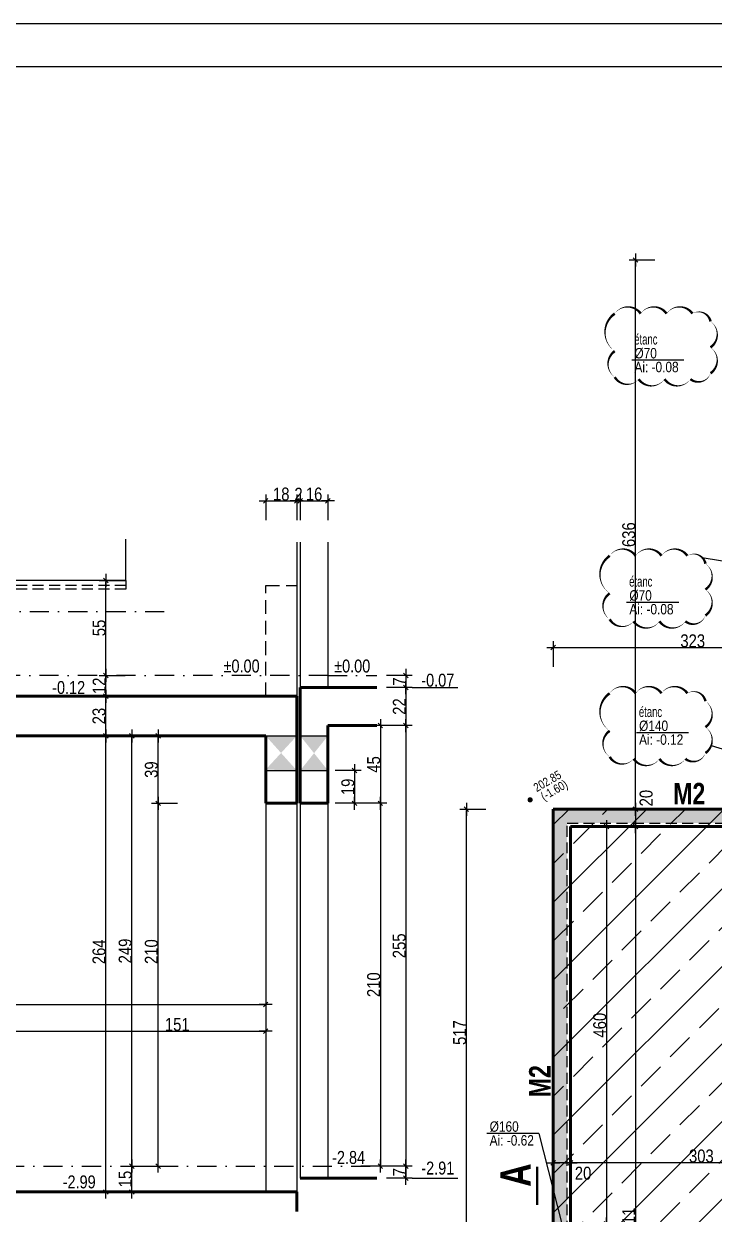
# Model space of a CAD drawing. Header units: centimetres. Extents: x 38820 to 82487, y -36363 to -12804.
# Drawn here: x 47329 to 48129, y -23901 to -22523 of the extents above; entities that cross this region are included whole.
import ezdxf
from ezdxf.enums import TextEntityAlignment as Align

# ---------------------------------------------------------------- set-up
doc = ezdxf.new("R2010")
doc.units = ezdxf.units.CM
doc.header["$LTSCALE"] = 0.5
for name, pattern in [('CACHE2', [4.7625, 3.175, -1.5875]), ('CACHEX2', [19.05, 12.7, -6.35]), ('TIRETPT2', [12.7, 6.35, -3.175, 0, -3.175])]:
    doc.linetypes.add(name, pattern=pattern)
doc.layers.get('DEFPOINTS').update_dxf_attribs({"linetype": 'CONTINUOUS'})
for name, color, linetype in [('01_Cad_2', 5, 'CONTINUOUS'), ('01_cote_gen', 4, 'CONTINUOUS'), ('01_linteaux', 2, 'CONTINUOUS'), ('01_murs_sup', 2, 'CACHEX2'), ('01_poch_BN', 9, 'CONTINUOUS'), ('01_resv', 32, 'CONTINUOUS'), ('01_texte', 230, 'CONTINUOUS'), ('AA_COTES', 2, 'CONTINUOUS')]:
    doc.layers.add(name, color=color, linetype=linetype)
doc.layers.add('01_murs_coup', color=5, linetype='CONTINUOUS', lineweight=60)
doc.styles.add('Arial Narrow', font='ARIALN.TTF')
doc.styles.add('impact', font='impact.ttf')
doc.styles.add('MATTE_TXT', font='arial.ttf')
doc.styles.add('STYLE2', font='ARIALN.TTF')
doc.dimstyles.new('JB25', dxfattribs={"dimscale": 0.1, "dimtxt": 150, "dimasz": 15, "dimexe": 0.1, "dimexo": 0.1, "dimgap": 0.09, "dimtad": 1, "dimdec": 1, "dimlfac": 0.5, "dimdsep": 46, "dimtxsty": 'STYLE2', "dimblk1": 'BOND_G', "dimblk2": 'BOND_D', "dimsah": 1, "dimcen": 1.5, "dimdle": 0.01, "dimse1": 1, "dimse2": 1, "dimclrd": 4, "dimclre": 2, "dimclrt": 6, "dimazin": 2, "dimtfac": 2.333333, "dimtdec": 1, "dimtix": 1, "dimtmove": 2, "dimatfit": 3, "dimldrblk": 'BOND_G', "dimfxl": 1, "dimtolj": 1, "dimtzin": 0, "dimarcsym": 0})
doc.dimstyles.new('JB50', dxfattribs={"dimscale": 0.1, "dimtxt": 150, "dimasz": 15, "dimexe": 0.1, "dimexo": 0.1, "dimgap": 0.09, "dimtad": 1, "dimdec": 1, "dimdsep": 46, "dimtxsty": 'STYLE2', "dimblk1": 'BOND_G', "dimblk2": 'BOND_D', "dimsah": 1, "dimcen": 1.5, "dimdle": 0.01, "dimse1": 1, "dimse2": 1, "dimclrd": 4, "dimclre": 2, "dimclrt": 6, "dimazin": 2, "dimtfac": 2.333333, "dimtdec": 1, "dimtix": 1, "dimtmove": 2, "dimatfit": 3, "dimldrblk": 'BOND_G', "dimfxl": 1, "dimtolj": 1, "dimtzin": 0, "dimarcsym": 0})

# ---------------------------------------------------------------- blocks, each defined once
blk = doc.blocks.new('BOND_G')
at = {"layer": 'AA_COTES', "color": 0}
for p, q in [((0, -5), (0, 15)), ((5, 0), (-5, 0)), ((1.77, 1.77), (-1.77, -1.77))]:
    blk.add_line(p, q, dxfattribs=at)
blk = doc.blocks.new('BOND_D')
at = {"layer": 'AA_COTES', "color": 0}
for p, q in [((5, 0), (-5, 0)), ((-1.77, -1.77), (1.77, 1.77)), ((0, 5), (0, -15))]:
    blk.add_line(p, q, dxfattribs=at)
blk = doc.blocks.new('*D728')
at = {"layer": '01_cote_gen', "color": 4, "lineweight": -2, "transparency": 16777216}
blk.add_line((47944.1, -23245), (48264.1, -23245), dxfattribs=at)
at = {"layer": 'DEFPOINTS', "color": 0}
for p in [(48265.6, -23245), (48265.6, -23259), (47942.6, -23432.3)]:
    blk.add_point(p, dxfattribs=at)
at = {"layer": '01_cote_gen', "color": 4, "lineweight": -2, "transparency": 16777216, "xscale": 1.5, "yscale": 1.5, "zscale": 1.5, "rotation": 180}
blk.add_blockref('BOND_G', (47942.6, -23245), dxfattribs=at)
at = {"layer": '01_cote_gen', "color": 4, "lineweight": -2, "transparency": 16777216, "xscale": 1.5, "yscale": 1.5, "zscale": 1.5}
blk.add_blockref('BOND_D', (48265.6, -23245), dxfattribs=at)
at = {"layer": '01_cote_gen', "color": 6, "transparency": 16777216, "insert": (48104.1, -23237.4), "char_height": 15, "attachment_point": 5, "style": 'STYLE2'}
blk.add_mtext('\\A1;323', dxfattribs=at)
blk = doc.blocks.new('*D730')
at = {"layer": '01_cote_gen', "color": 4, "lineweight": -2, "transparency": 16777216}
blk.add_line((48264.1, -23841.5), (47964.1, -23841.5), dxfattribs=at)
at = {"layer": 'DEFPOINTS', "color": 0}
for p in [(48265.6, -23794.9), (47962.6, -23809.1), (47962.6, -23841.5)]:
    blk.add_point(p, dxfattribs=at)
at = {"layer": '01_cote_gen', "color": 4, "lineweight": -2, "transparency": 16777216, "xscale": 1.5, "yscale": 1.5, "zscale": 1.5, "rotation": 180}
blk.add_blockref('BOND_D', (47962.6, -23841.5), dxfattribs=at)
at = {"layer": '01_cote_gen', "color": 4, "lineweight": -2, "transparency": 16777216, "xscale": 1.5, "yscale": 1.5, "zscale": 1.5}
blk.add_blockref('BOND_G', (48265.6, -23841.5), dxfattribs=at)
at = {"layer": '01_cote_gen', "color": 6, "transparency": 16777216, "insert": (48114.1, -23833.8), "char_height": 15, "attachment_point": 5, "style": 'STYLE2'}
blk.add_mtext('\\A1;303', dxfattribs=at)
blk = doc.blocks.new('*D731')
at = {"layer": '01_cote_gen', "color": 4, "lineweight": -2, "transparency": 16777216}
blk.add_line((47961.1, -23841.5), (47944.1, -23841.5), dxfattribs=at)
at = {"layer": 'DEFPOINTS', "color": 0}
for p in [(47942.6, -23812.8), (47962.6, -23812.8), (47942.6, -23841.5)]:
    blk.add_point(p, dxfattribs=at)
at = {"layer": '01_cote_gen', "color": 4, "lineweight": -2, "transparency": 16777216, "xscale": 1.5, "yscale": 1.5, "zscale": 1.5, "rotation": 180}
blk.add_blockref('BOND_D', (47942.6, -23841.5), dxfattribs=at)
at = {"layer": '01_cote_gen', "color": 4, "lineweight": -2, "transparency": 16777216, "xscale": 1.5, "yscale": 1.5, "zscale": 1.5}
blk.add_blockref('BOND_G', (47962.6, -23841.5), dxfattribs=at)
at = {"layer": '01_cote_gen', "color": 6, "transparency": 16777216, "insert": (47977.1, -23853.7), "char_height": 15, "attachment_point": 5, "style": 'STYLE2'}
blk.add_mtext('\\A1;20', dxfattribs=at)
blk = doc.blocks.new('*D802')
at = {"layer": '01_cote_gen', "color": 4, "lineweight": -2, "transparency": 16777216}
blk.add_line((48037.8, -23433.8), (48037.8, -23450.8), dxfattribs=at)
at = {"layer": 'DEFPOINTS', "color": 0}
for p in [(48061.9, -23432.3), (48037.8, -23452.3), (48061.9, -23452.3)]:
    blk.add_point(p, dxfattribs=at)
at = {"layer": '01_cote_gen', "color": 4, "lineweight": -2, "transparency": 16777216, "xscale": 1.5, "yscale": 1.5, "zscale": 1.5}
for name, p, rotation in [('BOND_G', (48037.8, -23432.3), 90), ('BOND_D', (48037.8, -23452.3), 270)]:
    blk.add_blockref(name, p, dxfattribs=dict(at, rotation=rotation))
at = {"layer": '01_cote_gen', "color": 6, "transparency": 16777216, "insert": (48050.2, -23419.4), "char_height": 15, "attachment_point": 5, "rotation": 90, "style": 'STYLE2'}
blk.add_mtext('\\A1;20', dxfattribs=at)
blk = doc.blocks.new('*D803')
at = {"layer": '01_cote_gen', "color": 4, "lineweight": -2, "transparency": 16777216}
blk.add_line((48037.8, -23453.8), (48037.8, -24361.8), dxfattribs=at)
at = {"layer": 'DEFPOINTS', "color": 0}
for p in [(48015.3, -23452.3), (47962.6, -24363.3), (48037.8, -24363.3)]:
    blk.add_point(p, dxfattribs=at)
at = {"layer": '01_cote_gen', "color": 4, "lineweight": -2, "transparency": 16777216, "xscale": 1.5, "yscale": 1.5, "zscale": 1.5}
for name, p, rotation in [('BOND_G', (48037.8, -23452.3), 90), ('BOND_D', (48037.8, -24363.3), 270)]:
    blk.add_blockref(name, p, dxfattribs=dict(at, rotation=rotation))
at = {"layer": '01_cote_gen', "color": 6, "transparency": 16777216, "insert": (48030.1, -23907.8), "char_height": 15, "attachment_point": 5, "rotation": 90, "style": 'STYLE2'}
blk.add_mtext('\\A1;911', dxfattribs=at)
blk = doc.blocks.new('*D1025')
at = {"layer": '01_cote_gen', "color": 4, "lineweight": -2, "transparency": 16777216}
blk.add_line((48037.8, -23430.9), (48037.8, -22797.9), dxfattribs=at)
at = {"layer": 'DEFPOINTS', "color": 0}
for p in [(48037.8, -22796.4), (48060.3, -22796.4), (48144.1, -23432.4)]:
    blk.add_point(p, dxfattribs=at)
at = {"layer": '01_cote_gen', "color": 4, "lineweight": -2, "transparency": 16777216, "xscale": 1.5, "yscale": 1.5, "zscale": 1.5}
for name, p, rotation in [('BOND_D', (48037.8, -22796.4), 90), ('BOND_G', (48037.8, -23432.4), 270)]:
    blk.add_blockref(name, p, dxfattribs=dict(at, rotation=rotation))
at = {"layer": '01_cote_gen', "color": 6, "transparency": 16777216, "insert": (48030.1, -23114.4), "char_height": 15, "attachment_point": 5, "rotation": 90, "style": 'STYLE2'}
blk.add_mtext('\\A1;636', dxfattribs=at)
blk = doc.blocks.new('*D1026')
at = {"layer": '01_cote_gen', "color": 4, "lineweight": -2, "transparency": 16777216}
blk.add_line((47841.9, -23947.8), (47841.9, -23433.8), dxfattribs=at)
at = {"layer": 'DEFPOINTS', "color": 0}
for p in [(47841.9, -23432.3), (47864.4, -23432.3), (47885.6, -23949.3)]:
    blk.add_point(p, dxfattribs=at)
at = {"layer": '01_cote_gen', "color": 4, "lineweight": -2, "transparency": 16777216, "xscale": 1.5, "yscale": 1.5, "zscale": 1.5}
for name, p, rotation in [('BOND_D', (47841.9, -23432.3), 90), ('BOND_G', (47841.9, -23949.3), 270)]:
    blk.add_blockref(name, p, dxfattribs=dict(at, rotation=rotation))
at = {"layer": '01_cote_gen', "color": 6, "transparency": 16777216, "insert": (47834.2, -23690.8), "char_height": 15, "attachment_point": 5, "rotation": 90, "style": 'STYLE2'}
blk.add_mtext('\\A1;517', dxfattribs=at)
blk = doc.blocks.new('*D1093')
at = {"layer": '01_cote_gen', "color": 4, "lineweight": -2, "transparency": 16777216}
blk.add_line((47771.8, -23336.9), (47771.8, -23843.9), dxfattribs=at)
at = {"layer": 'DEFPOINTS', "color": 0}
for p in [(47738.3, -23335.4), (47738.3, -23845.4), (47771.8, -23845.4)]:
    blk.add_point(p, dxfattribs=at)
at = {"layer": '01_cote_gen', "color": 4, "lineweight": -2, "transparency": 16777216, "xscale": 1.5, "yscale": 1.5, "zscale": 1.5}
for name, p, rotation in [('BOND_G', (47771.8, -23335.4), 90), ('BOND_D', (47771.8, -23845.4), 270)]:
    blk.add_blockref(name, p, dxfattribs=dict(at, rotation=rotation))
at = {"layer": '01_cote_gen', "color": 6, "transparency": 16777216, "insert": (47764.2, -23590.4), "char_height": 15, "attachment_point": 5, "rotation": 90, "style": 'STYLE2'}
blk.add_mtext('\\A1;255', dxfattribs=at)
blk = doc.blocks.new('*D1094')
at = {"layer": '01_cote_gen', "color": 4, "lineweight": -2, "transparency": 16777216}
blk.add_line((47771.8, -23846.9), (47771.8, -23857.9), dxfattribs=at)
at = {"layer": 'DEFPOINTS', "color": 0}
for p in [(47738.3, -23845.4), (47738.3, -23859.4), (47771.8, -23859.4)]:
    blk.add_point(p, dxfattribs=at)
at = {"layer": '01_cote_gen', "color": 4, "lineweight": -2, "transparency": 16777216, "xscale": 1.5, "yscale": 1.5, "zscale": 1.5}
for name, p, rotation in [('BOND_G', (47771.8, -23845.4), 90), ('BOND_D', (47771.8, -23859.4), 270)]:
    blk.add_blockref(name, p, dxfattribs=dict(at, rotation=rotation))
at = {"layer": '01_cote_gen', "color": 6, "transparency": 16777216, "insert": (47764.3, -23852.4), "char_height": 15, "attachment_point": 5, "rotation": 90, "style": 'STYLE2'}
blk.add_mtext('\\A1;7', dxfattribs=at)
blk = doc.blocks.new('*D1095')
at = {"layer": '01_cote_gen', "color": 4, "lineweight": -2, "transparency": 16777216}
blk.add_line((47771.8, -23292.9), (47771.8, -23333.9), dxfattribs=at)
at = {"layer": 'DEFPOINTS', "color": 0}
for p in [(47738.3, -23291.4), (47738.3, -23335.4), (47771.8, -23335.4)]:
    blk.add_point(p, dxfattribs=at)
at = {"layer": '01_cote_gen', "color": 4, "lineweight": -2, "transparency": 16777216, "xscale": 1.5, "yscale": 1.5, "zscale": 1.5}
for name, p, rotation in [('BOND_G', (47771.8, -23291.4), 90), ('BOND_D', (47771.8, -23335.4), 270)]:
    blk.add_blockref(name, p, dxfattribs=dict(at, rotation=rotation))
at = {"layer": '01_cote_gen', "color": 6, "transparency": 16777216, "insert": (47764.3, -23313.4), "char_height": 15, "attachment_point": 5, "rotation": 90, "style": 'STYLE2'}
blk.add_mtext('\\A1;22', dxfattribs=at)
blk = doc.blocks.new('*D1096')
at = {"layer": '01_cote_gen', "color": 4, "lineweight": -2, "transparency": 16777216}
blk.add_line((47771.8, -23278.9), (47771.8, -23289.9), dxfattribs=at)
at = {"layer": 'DEFPOINTS', "color": 0}
for p in [(47738.3, -23277.4), (47738.3, -23291.4), (47771.8, -23291.4)]:
    blk.add_point(p, dxfattribs=at)
at = {"layer": '01_cote_gen', "color": 4, "lineweight": -2, "transparency": 16777216, "xscale": 1.5, "yscale": 1.5, "zscale": 1.5}
for name, p, rotation in [('BOND_G', (47771.8, -23277.4), 90), ('BOND_D', (47771.8, -23291.4), 270)]:
    blk.add_blockref(name, p, dxfattribs=dict(at, rotation=rotation))
at = {"layer": '01_cote_gen', "color": 6, "transparency": 16777216, "insert": (47764.3, -23284.4), "char_height": 15, "attachment_point": 5, "rotation": 90, "style": 'STYLE2'}
blk.add_mtext('\\A1;7', dxfattribs=at)
blk = doc.blocks.new('*D1090')
at = {"layer": '01_cote_gen', "color": 4, "lineweight": -2, "transparency": 16777216}
blk.add_line((47611, -23075.2), (47644, -23075.2), dxfattribs=at)
at = {"layer": 'DEFPOINTS', "color": 0}
for p in [(47645.5, -23075.2), (47609.5, -23173.4), (47645.5, -23173.4)]:
    blk.add_point(p, dxfattribs=at)
at = {"layer": '01_cote_gen', "color": 4, "lineweight": -2, "transparency": 16777216, "xscale": 1.5, "yscale": 1.5, "zscale": 1.5, "rotation": 180}
blk.add_blockref('BOND_G', (47609.5, -23075.2), dxfattribs=at)
at = {"layer": '01_cote_gen', "color": 4, "lineweight": -2, "transparency": 16777216, "xscale": 1.5, "yscale": 1.5, "zscale": 1.5}
blk.add_blockref('BOND_D', (47645.5, -23075.2), dxfattribs=at)
at = {"layer": '01_cote_gen', "color": 6, "transparency": 16777216, "insert": (47627.5, -23067.5), "char_height": 15, "attachment_point": 5, "style": 'STYLE2'}
blk.add_mtext('\\A1;18', dxfattribs=at)
blk = doc.blocks.new('*D1091')
at = {"layer": '01_cote_gen', "color": 4, "lineweight": -2, "transparency": 16777216}
for p, q in [((47644, -23075.2), (47642.5, -23075.2)), ((47649.5, -23075.2), (47645.5, -23075.2)), ((47651, -23075.2), (47652.5, -23075.2))]:
    blk.add_line(p, q, dxfattribs=at)
at = {"layer": 'DEFPOINTS', "color": 0}
for p in [(47645.5, -23075.2), (47645.5, -23097.7), (47649.5, -23125.2)]:
    blk.add_point(p, dxfattribs=at)
at = {"layer": '01_cote_gen', "color": 4, "lineweight": -2, "transparency": 16777216, "xscale": 1.5, "yscale": 1.5, "zscale": 1.5}
blk.add_blockref('BOND_D', (47645.5, -23075.2), dxfattribs=at)
at = {"layer": '01_cote_gen', "color": 4, "lineweight": -2, "transparency": 16777216, "xscale": 1.5, "yscale": 1.5, "zscale": 1.5, "rotation": 180}
blk.add_blockref('BOND_G', (47649.5, -23075.2), dxfattribs=at)
at = {"layer": '01_cote_gen', "color": 6, "transparency": 16777216, "insert": (47647.5, -23067.6), "char_height": 15, "attachment_point": 5, "style": 'STYLE2'}
blk.add_mtext('\\A1;2', dxfattribs=at)
blk = doc.blocks.new('*D1092')
at = {"layer": '01_cote_gen', "color": 4, "lineweight": -2, "transparency": 16777216}
blk.add_line((47651, -23075.2), (47680, -23075.2), dxfattribs=at)
at = {"layer": 'DEFPOINTS', "color": 0}
for p in [(47681.5, -23075.2), (47649.5, -23097.7), (47681.5, -23125.2)]:
    blk.add_point(p, dxfattribs=at)
at = {"layer": '01_cote_gen', "color": 4, "lineweight": -2, "transparency": 16777216, "xscale": 1.5, "yscale": 1.5, "zscale": 1.5, "rotation": 180}
blk.add_blockref('BOND_G', (47649.5, -23075.2), dxfattribs=at)
at = {"layer": '01_cote_gen', "color": 4, "lineweight": -2, "transparency": 16777216, "xscale": 1.5, "yscale": 1.5, "zscale": 1.5}
blk.add_blockref('BOND_D', (47681.5, -23075.2), dxfattribs=at)
at = {"layer": '01_cote_gen', "color": 6, "transparency": 16777216, "insert": (47665.5, -23067.5), "char_height": 15, "attachment_point": 5, "style": 'STYLE2'}
blk.add_mtext('\\A1;16', dxfattribs=at)
blk = doc.blocks.new('*D1097')
at = {"layer": '01_cote_gen', "color": 4, "lineweight": -2, "transparency": 16777216}
blk.add_line((47424.2, -23873.9), (47424.2, -23348.9), dxfattribs=at)
at = {"layer": 'DEFPOINTS', "color": 0}
for p in [(47424.2, -23347.4), (47452.8, -23347.4), (47452.8, -23875.4)]:
    blk.add_point(p, dxfattribs=at)
at = {"layer": '01_cote_gen', "color": 4, "lineweight": -2, "transparency": 16777216, "xscale": 1.5, "yscale": 1.5, "zscale": 1.5}
for name, p, rotation in [('BOND_D', (47424.2, -23347.4), 90), ('BOND_G', (47424.2, -23875.4), 270)]:
    blk.add_blockref(name, p, dxfattribs=dict(at, rotation=rotation))
at = {"layer": '01_cote_gen', "color": 6, "transparency": 16777216, "insert": (47416.5, -23597.3), "char_height": 15, "attachment_point": 5, "rotation": 90, "style": 'STYLE2'}
blk.add_mtext('\\A1;264', dxfattribs=at)
blk = doc.blocks.new('*D1098')
at = {"layer": '01_cote_gen', "color": 4, "lineweight": -2, "transparency": 16777216}
blk.add_line((47424.2, -23345.9), (47424.2, -23302.9), dxfattribs=at)
at = {"layer": 'DEFPOINTS', "color": 0}
for p in [(47424.2, -23301.4), (47464.2, -23301.4), (47452.8, -23347.4)]:
    blk.add_point(p, dxfattribs=at)
at = {"layer": '01_cote_gen', "color": 4, "lineweight": -2, "transparency": 16777216, "xscale": 1.5, "yscale": 1.5, "zscale": 1.5}
for name, p, rotation in [('BOND_D', (47424.2, -23301.4), 90), ('BOND_G', (47424.2, -23347.4), 270)]:
    blk.add_blockref(name, p, dxfattribs=dict(at, rotation=rotation))
at = {"layer": '01_cote_gen', "color": 6, "transparency": 16777216, "insert": (47416.5, -23324.4), "char_height": 15, "attachment_point": 5, "rotation": 90, "style": 'STYLE2'}
blk.add_mtext('\\A1;23', dxfattribs=at)
blk = doc.blocks.new('*D1099')
at = {"layer": '01_cote_gen', "color": 4, "lineweight": -2, "transparency": 16777216}
blk.add_line((47424.2, -23299.9), (47424.2, -23278.9), dxfattribs=at)
at = {"layer": 'DEFPOINTS', "color": 0}
for p in [(47424.2, -23277.4), (47481, -23277.4), (47481, -23301.4)]:
    blk.add_point(p, dxfattribs=at)
at = {"layer": '01_cote_gen', "color": 4, "lineweight": -2, "transparency": 16777216, "xscale": 1.5, "yscale": 1.5, "zscale": 1.5}
for name, p, rotation in [('BOND_D', (47424.2, -23277.4), 90), ('BOND_G', (47424.2, -23301.4), 270)]:
    blk.add_blockref(name, p, dxfattribs=dict(at, rotation=rotation))
at = {"layer": '01_cote_gen', "color": 6, "transparency": 16777216, "insert": (47416.6, -23289.4), "char_height": 15, "attachment_point": 5, "rotation": 90, "style": 'STYLE2'}
blk.add_mtext('\\A1;12', dxfattribs=at)
blk = doc.blocks.new('*D1107')
at = {"layer": '01_cote_gen', "color": 4, "lineweight": -2, "transparency": 16777216}
blk.add_line((48004.1, -23453.8), (48004.1, -23910.8), dxfattribs=at)
at = {"layer": 'DEFPOINTS', "color": 0}
for p in [(47999, -23452.3), (47952.6, -23912.3), (48004.1, -23912.3)]:
    blk.add_point(p, dxfattribs=at)
at = {"layer": '01_cote_gen', "color": 4, "lineweight": -2, "transparency": 16777216, "xscale": 1.5, "yscale": 1.5, "zscale": 1.5}
for name, p, rotation in [('BOND_G', (48004.1, -23452.3), 90), ('BOND_D', (48004.1, -23912.3), 270)]:
    blk.add_blockref(name, p, dxfattribs=dict(at, rotation=rotation))
at = {"layer": '01_cote_gen', "color": 6, "transparency": 16777216, "insert": (47996.5, -23682.3), "char_height": 15, "attachment_point": 5, "rotation": 90, "style": 'STYLE2'}
blk.add_mtext('\\A1;460', dxfattribs=at)
blk = doc.blocks.new('*D1280')
at = {"layer": '01_cote_gen', "color": 4, "lineweight": -2, "transparency": 16777216}
blk.add_line((47454.5, -23873.9), (47454.5, -23846.9), dxfattribs=at)
at = {"layer": 'DEFPOINTS', "color": 0}
for p in [(47454.5, -23845.4), (47488.8, -23845.4), (46616, -23875.4)]:
    blk.add_point(p, dxfattribs=at)
at = {"layer": '01_cote_gen', "color": 4, "lineweight": -2, "transparency": 16777216, "xscale": 1.5, "yscale": 1.5, "zscale": 1.5}
for name, p, rotation in [('BOND_D', (47454.5, -23845.4), 90), ('BOND_G', (47454.5, -23875.4), 270)]:
    blk.add_blockref(name, p, dxfattribs=dict(at, rotation=rotation))
at = {"layer": '01_cote_gen', "color": 6, "transparency": 16777216, "insert": (47446.8, -23860.4), "char_height": 15, "attachment_point": 5, "rotation": 90, "style": 'STYLE2'}
blk.add_mtext('\\A1;15', dxfattribs=at)
blk = doc.blocks.new('*D1281')
at = {"layer": '01_cote_gen', "color": 4, "lineweight": -2, "transparency": 16777216}
blk.add_line((47454.5, -23843.9), (47454.5, -23348.9), dxfattribs=at)
at = {"layer": 'DEFPOINTS', "color": 0}
for p in [(46615.8, -23347.4), (47454.5, -23347.4), (47488.8, -23845.4)]:
    blk.add_point(p, dxfattribs=at)
at = {"layer": '01_cote_gen', "color": 4, "lineweight": -2, "transparency": 16777216, "xscale": 1.5, "yscale": 1.5, "zscale": 1.5}
for name, p, rotation in [('BOND_D', (47454.5, -23347.4), 90), ('BOND_G', (47454.5, -23845.4), 270)]:
    blk.add_blockref(name, p, dxfattribs=dict(at, rotation=rotation))
at = {"layer": '01_cote_gen', "color": 6, "transparency": 16777216, "insert": (47446.8, -23596.4), "char_height": 15, "attachment_point": 5, "rotation": 90, "style": 'STYLE2'}
blk.add_mtext('\\A1;249', dxfattribs=at)
blk = doc.blocks.new('*D1285')
at = {"layer": '01_cote_gen', "color": 4, "lineweight": -2, "transparency": 16777216}
blk.add_line((47309, -23689.2), (47608, -23689.2), dxfattribs=at)
at = {"layer": 'DEFPOINTS', "color": 0}
for p in [(47609.5, -23689.2), (47307.5, -23711.7), (47609.5, -23728.9)]:
    blk.add_point(p, dxfattribs=at)
at = {"layer": '01_cote_gen', "color": 4, "lineweight": -2, "transparency": 16777216, "xscale": 1.5, "yscale": 1.5, "zscale": 1.5, "rotation": 180}
blk.add_blockref('BOND_G', (47307.5, -23689.2), dxfattribs=at)
at = {"layer": '01_cote_gen', "color": 4, "lineweight": -2, "transparency": 16777216, "xscale": 1.5, "yscale": 1.5, "zscale": 1.5}
blk.add_blockref('BOND_D', (47609.5, -23689.2), dxfattribs=at)
at = {"layer": '01_cote_gen', "color": 6, "transparency": 16777216, "insert": (47507.1, -23681.5), "char_height": 15, "attachment_point": 5, "style": 'STYLE2'}
blk.add_mtext('\\A1;151', dxfattribs=at)
blk = doc.blocks.new('*D1286')
at = {"layer": '01_cote_gen', "color": 4, "lineweight": -2, "transparency": 16777216}
blk.add_line((46709, -23658.2), (47608, -23658.2), dxfattribs=at)
at = {"layer": 'DEFPOINTS', "color": 0}
for p in [(47609.5, -23658.2), (46707.5, -23711.7), (47609.5, -23743.7)]:
    blk.add_point(p, dxfattribs=at)
at = {"layer": '01_cote_gen', "color": 4, "lineweight": -2, "transparency": 16777216, "xscale": 1.5, "yscale": 1.5, "zscale": 1.5, "rotation": 180}
blk.add_blockref('BOND_G', (46707.5, -23658.2), dxfattribs=at)
at = {"layer": '01_cote_gen', "color": 4, "lineweight": -2, "transparency": 16777216, "xscale": 1.5, "yscale": 1.5, "zscale": 1.5}
blk.add_blockref('BOND_D', (47609.5, -23658.2), dxfattribs=at)
at = {"layer": '01_cote_gen', "color": 6, "transparency": 16777216, "insert": (47158.5, -23650.5), "char_height": 15, "attachment_point": 5, "style": 'STYLE2'}
blk.add_mtext('\\A1;451', dxfattribs=at)
blk = doc.blocks.new('*D1287')
at = {"layer": '01_cote_gen', "color": 4, "lineweight": -2, "transparency": 16777216}
blk.add_line((47484.8, -23843.9), (47484.8, -23426.9), dxfattribs=at)
at = {"layer": 'DEFPOINTS', "color": 0}
for p in [(47484.8, -23425.4), (47609.5, -23425.4), (47503.6, -23845.4)]:
    blk.add_point(p, dxfattribs=at)
at = {"layer": '01_cote_gen', "color": 4, "lineweight": -2, "transparency": 16777216, "xscale": 1.5, "yscale": 1.5, "zscale": 1.5}
for name, p, rotation in [('BOND_D', (47484.8, -23425.4), 90), ('BOND_G', (47484.8, -23845.4), 270)]:
    blk.add_blockref(name, p, dxfattribs=dict(at, rotation=rotation))
at = {"layer": '01_cote_gen', "color": 6, "transparency": 16777216, "insert": (47477.1, -23597.1), "char_height": 15, "attachment_point": 5, "rotation": 90, "style": 'STYLE2'}
blk.add_mtext('\\A1;210', dxfattribs=at)
blk = doc.blocks.new('*D1288')
at = {"layer": '01_cote_gen', "color": 4, "lineweight": -2, "transparency": 16777216}
blk.add_line((47484.8, -23423.9), (47484.8, -23348.9), dxfattribs=at)
at = {"layer": 'DEFPOINTS', "color": 0}
for p in [(47484.8, -23347.4), (47507.3, -23347.4), (47507.3, -23425.4)]:
    blk.add_point(p, dxfattribs=at)
at = {"layer": '01_cote_gen', "color": 4, "lineweight": -2, "transparency": 16777216, "xscale": 1.5, "yscale": 1.5, "zscale": 1.5}
for name, p, rotation in [('BOND_D', (47484.8, -23347.4), 90), ('BOND_G', (47484.8, -23425.4), 270)]:
    blk.add_blockref(name, p, dxfattribs=dict(at, rotation=rotation))
at = {"layer": '01_cote_gen', "color": 6, "transparency": 16777216, "insert": (47477.1, -23386.4), "char_height": 15, "attachment_point": 5, "rotation": 90, "style": 'STYLE2'}
blk.add_mtext('\\A1;39', dxfattribs=at)
blk = doc.blocks.new('*D1289')
at = {"layer": '01_cote_gen', "color": 4, "lineweight": -2, "transparency": 16777216}
blk.add_line((47742.3, -23336.9), (47742.3, -23423.9), dxfattribs=at)
at = {"layer": 'DEFPOINTS', "color": 0}
for p in [(47709.9, -23335.4), (47681.5, -23425.4), (47742.3, -23425.4)]:
    blk.add_point(p, dxfattribs=at)
at = {"layer": '01_cote_gen', "color": 4, "lineweight": -2, "transparency": 16777216, "xscale": 1.5, "yscale": 1.5, "zscale": 1.5}
for name, p, rotation in [('BOND_G', (47742.3, -23335.4), 90), ('BOND_D', (47742.3, -23425.4), 270)]:
    blk.add_blockref(name, p, dxfattribs=dict(at, rotation=rotation))
at = {"layer": '01_cote_gen', "color": 6, "transparency": 16777216, "insert": (47734.6, -23380.4), "char_height": 15, "attachment_point": 5, "rotation": 90, "style": 'STYLE2'}
blk.add_mtext('\\A1;45', dxfattribs=at)
blk = doc.blocks.new('*D1290')
at = {"layer": '01_cote_gen', "color": 4, "lineweight": -2, "transparency": 16777216}
blk.add_line((47742.3, -23426.9), (47742.3, -23843.9), dxfattribs=at)
at = {"layer": 'DEFPOINTS', "color": 0}
for p in [(47719.8, -23425.4), (47738.3, -23845.4), (47742.3, -23845.4)]:
    blk.add_point(p, dxfattribs=at)
at = {"layer": '01_cote_gen', "color": 4, "lineweight": -2, "transparency": 16777216, "xscale": 1.5, "yscale": 1.5, "zscale": 1.5}
for name, p, rotation in [('BOND_G', (47742.3, -23425.4), 90), ('BOND_D', (47742.3, -23845.4), 270)]:
    blk.add_blockref(name, p, dxfattribs=dict(at, rotation=rotation))
at = {"layer": '01_cote_gen', "color": 6, "transparency": 16777216, "insert": (47734.6, -23635.4), "char_height": 15, "attachment_point": 5, "rotation": 90, "style": 'STYLE2'}
blk.add_mtext('\\A1;210', dxfattribs=at)
blk = doc.blocks.new('*D1291')
at = {"layer": '01_cote_gen', "color": 4, "lineweight": -2, "transparency": 16777216}
blk.add_line((47424.2, -23275.9), (47424.2, -23168.9), dxfattribs=at)
at = {"layer": 'DEFPOINTS', "color": 0}
for p in [(47424.2, -23167.4), (47430.3, -23167.4), (47446.7, -23277.4)]:
    blk.add_point(p, dxfattribs=at)
at = {"layer": '01_cote_gen', "color": 4, "lineweight": -2, "transparency": 16777216, "xscale": 1.5, "yscale": 1.5, "zscale": 1.5}
for name, p, rotation in [('BOND_D', (47424.2, -23167.4), 90), ('BOND_G', (47424.2, -23277.4), 270)]:
    blk.add_blockref(name, p, dxfattribs=dict(at, rotation=rotation))
at = {"layer": '01_cote_gen', "color": 6, "transparency": 16777216, "insert": (47416.5, -23222.4), "char_height": 15, "attachment_point": 5, "rotation": 90, "style": 'STYLE2'}
blk.add_mtext('\\A1;55', dxfattribs=at)
blk = doc.blocks.new('*D1295')
at = {"layer": '01_resv', "color": 4, "lineweight": -2, "transparency": 16777216}
blk.add_line((47712.4, -23388.9), (47712.4, -23423.9), dxfattribs=at)
at = {"layer": 'DEFPOINTS', "color": 0}
for p in [(47681.5, -23387.4), (47681.5, -23425.4), (47712.4, -23425.4)]:
    blk.add_point(p, dxfattribs=at)
at = {"layer": '01_resv', "color": 4, "lineweight": -2, "transparency": 16777216, "xscale": 1.5, "yscale": 1.5, "zscale": 1.5}
for name, p, rotation in [('BOND_G', (47712.4, -23387.4), 90), ('BOND_D', (47712.4, -23425.4), 270)]:
    blk.add_blockref(name, p, dxfattribs=dict(at, rotation=rotation))
at = {"layer": '01_resv', "color": 6, "transparency": 16777216, "insert": (47704.7, -23406.4), "char_height": 15, "attachment_point": 5, "rotation": 90, "style": 'STYLE2'}
blk.add_mtext('\\A1;19', dxfattribs=at)

msp = doc.modelspace()

# ---------------------------------------------------------------- hatches: boundary and pattern name
at = {"layer": '01_murs_sup'}
h = msp.add_hatch(dxfattribs=at)
h.set_pattern_fill('DASH', color=256, scale=2.5, angle=135)
h.set_pattern_definition([(135, (-19116.01, 5490.093), (-11.22532015, 9e-16), [7.9375, -7.9375])])
h.paths.add_polyline_path([(48345.631, -23432.383), (47942.631, -23432.383), (47942.631, -24283.387), (47706.634, -24283.387), (47706.634, -24754.349), (47722.634, -24754.349), (47722.634, -24301.39), (48344.628, -24301.39), (48344.631, -24283.387), (48323.631, -24283.387), (48323.631, -24159.371), (48361.631, -24159.371), (48361.631, -24141.371), (48305.631, -24141.371), (48305.631, -24283.387), (47958.631, -24283.387), (47958.631, -23448.383), (48345.631, -23448.383)])
at = {"layer": '01_poch_BN'}
h = msp.add_hatch(dxfattribs=at)
h.set_pattern_fill('ANSI33', color=256, scale=10)
h.paths.add_polyline_path([(48265.63, -23472.356), (48265.63, -23472.356), (48265.632, -23532.357), (48285.63, -23532.356), (48285.63, -23472.356), (48265.63, -23472.356), (48265.63, -23532.357), (48265.632, -23532.357), (48265.63, -23472.356), (48285.63, -23472.356), (48285.63, -23432.383), (47942.635, -23432.383), (47942.635, -23949.306), (47942.635, -23969.306), (47942.635, -23969.306), (47942.635, -23999.315), (47962.635, -23999.315), (47962.635, -24049.315), (47942.635, -24049.315), (47942.635, -24301.39), (48265.63, -24301.39)])
h.paths.add_polyline_path([(48545.63, -23472.356), (48285.631, -23472.356), (48285.631, -23532.356), (48285.63, -23646.361), (48545.63, -23646.361)])
h.paths.add_polyline_path([(48587.631, -23472.356), (48565.63, -23472.356), (48565.63, -23646.361), (48587.631, -23646.361)])
h.paths.add_polyline_path([(48605.631, -23472.356), (48587.631, -23472.356), (48587.631, -23646.361), (48605.631, -23646.361)])
h.paths.add_polyline_path([(48825.63, -23472.356), (48605.631, -23472.356), (48605.631, -23646.361), (48825.63, -23646.361)])
edge = h.paths.add_edge_path()
edge.add_arc((48934.132, -23542.397), 30.98, 0, 360)
h.paths.add_polyline_path([(49105.63, -23472.356), (48845.63, -23472.356), (48845.63, -23646.361), (49105.63, -23646.361)])

# ---------------------------------------------------------------- linework, layer by layer
at = {"layer": '01_Cad_2'}
msp.add_line((52889.389, -22522.97), (45899.389, -22522.97), dxfattribs=at)
at = {"layer": '01_Cad_2', "color": 2}
msp.add_line((52839.389, -22572.97), (45949.389, -22572.97), dxfattribs=at)
at = {"layer": '01_linteaux'}
for p, q in [((47447.502, -23167.361), (47447.502, -23119.493)), ((47645.502, -23123.18), (47645.502, -23301.361)), ((47649.502, -23123.18), (47649.502, -23291.361)), ((47681.502, -23123.18), (47681.502, -23291.361)), ((47447.502, -23167.361), (47267.502, -23167.361)), ((47609.502, -23425.361), (47609.502, -23875.361)), ((47645.502, -23425.361), (47645.502, -23875.361)), ((47649.502, -23425.361), (47649.502, -23859.361)), ((47681.502, -23425.361), (47681.502, -23859.361))]:
    msp.add_line(p, q, dxfattribs=at)
at = {"layer": '01_linteaux', "linetype": 'CACHE2', "ltscale": 10}
for p, q in [((47609.502, -23301.361), (47609.502, -23173.361)), ((47609.502, -23173.361), (47645.502, -23173.361))]:
    msp.add_line(p, q, dxfattribs=at)
at = {"layer": '01_linteaux', "linetype": 'TIRETPT2', "ltscale": 7}
for p, q in [((47113.401, -23203.361), (47501.786, -23203.361)), ((47681.502, -23277.361), (46615.67, -23277.361)), ((47681.502, -23277.361), (47738.337, -23277.361)), ((47307.502, -23845.361), (47738.337, -23845.361))]:
    msp.add_line(p, q, dxfattribs=at)
at = {"layer": '01_murs_coup'}
for p, q in [((46615.806, -23301.361), (47645.502, -23301.361)), ((47645.502, -23301.361), (47645.502, -23425.361)), ((47649.502, -23291.361), (47738.337, -23291.361)), ((47649.502, -23291.361), (47649.502, -23425.361)), ((47681.502, -23335.361), (47738.337, -23335.361)), ((47681.502, -23335.361), (47681.502, -23425.361)), ((46615.806, -23347.361), (47609.502, -23347.361)), ((47609.502, -23347.361), (47609.502, -23425.361)), ((47609.502, -23425.361), (47645.502, -23425.361)), ((47649.502, -23425.361), (47681.502, -23425.361)), ((48265.63, -23432.309), (47942.635, -23432.309)), ((47942.635, -23432.309), (47942.635, -23949.306)), ((48265.63, -23432.309), (47942.635, -23432.309)), ((47942.635, -23432.309), (47942.635, -23949.306)), ((48265.63, -23452.309), (47962.635, -23452.309)), ((47962.635, -23452.309), (47962.635, -23888.314)), ((48265.63, -23452.309), (47962.635, -23452.309)), ((47962.635, -23452.309), (47962.635, -24363.309)), ((47649.502, -23859.361), (47738.337, -23859.361)), ((46616.012, -23875.361), (47645.502, -23875.361)), ((47645.502, -23875.361), (47645.502, -23897.806))]:
    msp.add_line(p, q, dxfattribs=at)
at = {"layer": '01_murs_sup', "ltscale": 2}
for p, q in [((47447.502, -23173.361), (47267.502, -23173.361)), ((47447.502, -23177.361), (47267.502, -23177.361)), ((47447.502, -23167.361), (47447.502, -23177.361)), ((47942.631, -23432.383), (47942.631, -24283.387)), ((47942.631, -23432.383), (48345.631, -23432.383)), ((47958.631, -24283.387), (47958.631, -23448.383)), ((47958.631, -23448.383), (48345.631, -23448.383))]:
    msp.add_line(p, q, dxfattribs=at)
at = {"layer": '01_resv'}
for p, q in [((47609.502, -23347.361), (47645.502, -23347.361)), ((47649.502, -23347.361), (47681.502, -23347.361)), ((47609.502, -23387.361), (47645.502, -23387.361)), ((47649.502, -23387.361), (47681.502, -23387.361))]:
    msp.add_line(p, q, dxfattribs=at)
for points in [[(47609.502, -23347.361), (47645.502, -23347.361), (47645.502, -23387.361), (47609.502, -23386.361)], [(47649.502, -23347.361), (47681.502, -23347.361), (47681.502, -23387.361), (47649.502, -23387.361)]]:
    msp.add_solid(points, dxfattribs=at)
at = {"layer": '01_texte'}
for p, q in [((48093.711, -22912.485), (48033.407, -22912.485)), ((48114.875, -23140.732), (48265.63, -23165.356)), ((48087.827, -23192.85), (48027.522, -23192.85)), ((47362.474, -23301.361), (47416.67, -23301.361)), ((47779.333, -23291.361), (47832.031, -23291.361)), ((48099.1, -23343.799), (48038.796, -23343.799)), ((48125.554, -23358.327), (48265.658, -23402.409)), ((47926.043, -23807.782), (47865.738, -23807.782)), ((47926.043, -23807.782), (47952.635, -23912.343)), ((47779.333, -23859.361), (47832.031, -23859.361)), ((47363.972, -23875.361), (47416.67, -23875.361))]:
    msp.add_line(p, q, dxfattribs=at)
for points in [[(48013.796, -22858.487, 0, 3, -0.52056705), (48043.796, -22858.487, 0, 3, -0.52056705), (48073.796, -22858.487, 0, 3, -0.52056705), (48103.796, -22858.487, 0, 3, -0.52056705), (48124.704, -22867.579, 0, 3, -0.52056705), (48124.704, -22897.579, 0, 3, -0.52056705), (48124.704, -22927.579, 0, 3, -0.52056705), (48101.445, -22934.319, 0, 3, -0.52056705), (48071.445, -22934.319, 0, 3, -0.52056705), (48041.445, -22934.319, 0, 3, -0.52056705), (48013.796, -22931.967, 0, 3, -0.52056705), (48013.796, -22901.967, 0, 3, -0.52056705)], [(48007.911, -23138.852, 0, 3, -0.52056705), (48037.911, -23138.852, 0, 3, -0.52056705), (48067.911, -23138.852, 0, 3, -0.52056705), (48097.911, -23138.852, 0, 3, -0.52056705), (48118.82, -23147.944, 0, 3, -0.52056705), (48118.82, -23177.944, 0, 3, -0.52056705), (48118.82, -23207.944, 0, 3, -0.52056705), (48095.56, -23214.684, 0, 3, -0.52056705), (48065.56, -23214.684, 0, 3, -0.52056705), (48035.56, -23214.684, 0, 3, -0.52056705), (48007.911, -23212.333, 0, 3, -0.52056705), (48007.911, -23182.333, 0, 3, -0.52056705)], [(48007.911, -23298.056, 0, 3, -0.52056705), (48037.911, -23298.056, 0, 3, -0.52056705), (48067.911, -23298.056, 0, 3, -0.52056705), (48097.911, -23298.056, 0, 3, -0.52056705), (48118.82, -23307.148, 0, 3, -0.52056705), (48118.82, -23337.148, 0, 3, -0.52056705), (48118.82, -23367.148, 0, 3, -0.52056705), (48095.56, -23373.888, 0, 3, -0.52056705), (48065.56, -23373.888, 0, 3, -0.52056705), (48035.56, -23373.888, 0, 3, -0.52056705), (48007.911, -23371.536, 0, 3, -0.52056705), (48007.911, -23341.536, 0, 3, -0.52056705)]]:
    msp.add_lwpolyline(points, format="xyseb", close=True, dxfattribs=at)
at = {"layer": '01_texte', "const_width": 3}
msp.add_lwpolyline([(47914.263, -23421.355, 1), (47917.263, -23421.355, 1)], format="xyb", close=True, dxfattribs=at)
msp.add_lwpolyline([(47923.963, -23846.163), (47923.963, -23890.415)], dxfattribs=at)

# ---------------------------------------------------------------- texts
at = {"layer": '01_texte', "style": 'Arial Narrow', "width": 0.8}
for p in [(48036.368, -22894.205), (48030.484, -23174.57), (48041.757, -23325.519)]:
    msp.add_text('étanc', height=12, dxfattribs=at).set_placement(p)
at = {"layer": '01_texte', "style": 'Arial Narrow'}
for s, p in [('%%C70', (48036.573, -22910.325)), ('Ai: -0.08', (48036.573, -22926.3)), ('%%C70', (48030.689, -23190.691)), ('Ai: -0.08', (48030.689, -23206.666)), ('%%C140', (48041.962, -23341.64)), ('Ai: -0.12', (48041.962, -23357.615)), ('%%C160', (47868.905, -23805.622)), ('Ai: -0.62', (47868.905, -23821.598))]:
    msp.add_text(s, height=12, dxfattribs=at).set_placement(p)
at = {"layer": '01_texte', "style": 'MATTE_TXT', "width": 0.8}
for s, p in [('%%P0.00', (47581.562, -23278.458)), ('%%P0.00', (47709.707, -23278.458)), ('-0.07', (47808.813, -23294.849)), ('-0.12', (47381.275, -23303.33)), ('-2.84', (47705.524, -23847.373)), ('-2.91', (47808.813, -23859.679)), ('-2.99', (47393.452, -23875.679))]:
    msp.add_text(s, height=15, dxfattribs=at).set_placement(p, align=Align.BOTTOM_CENTER)
for s, p in [('202.85', (47939.731, -23406.6)), ('(-1.60)', (47947.543, -23417.078))]:
    msp.add_text(s, height=10, rotation=30, dxfattribs=at).set_placement(p, align=Align.BOTTOM_CENTER)
at = {"layer": '01_texte', "style": 'impact'}
msp.add_text('M2', height=25, dxfattribs=at).set_placement((48100.029, -23434.264), align=Align.BOTTOM_CENTER)
for s, height, p in [('M2', 25, (47947.076, -23747.126)), ('M2', 25, (47947.076, -23747.126)), ('A', 35, (47926.815, -23855.822))]:
    msp.add_text(s, height=height, rotation=90, dxfattribs=at).set_placement(p, align=Align.BOTTOM_CENTER)

# ---------------------------------------------------------------- dimensions: what is measured, and where the dimension line sits
at = {"layer": '01_cote_gen'}
for base, p1, p2, dimstyle, picture, middle in [((48037.757, -22796.389), (48144.131, -23432.383), (48060.257, -22796.389), 'JB50', '*D1025', (48030.089, -23114.386)), ((47424.17, -23167.361), (47446.67, -23277.361), (47430.28, -23167.361), 'JB25', '*D1291', (47416.533, -23222.361)), ((47424.17, -23277.361), (47480.967, -23301.361), (47480.967, -23277.361), 'JB25', '*D1099', (47416.63, -23289.361)), ((47771.833, -23291.361), (47738.337, -23277.361), (47738.337, -23291.361), 'JB25', '*D1096', (47764.324, -23284.361)), ((47771.833, -23335.361), (47738.337, -23291.361), (47738.337, -23335.361), 'JB25', '*D1095', (47764.294, -23313.361)), ((47424.17, -23301.361), (47452.756, -23347.361), (47464.207, -23301.361), 'JB25', '*D1098', (47416.502, -23324.361)), ((47742.278, -23425.361), (47709.919, -23335.361), (47681.502, -23425.361), 'JB25', '*D1289', (47734.641, -23380.361)), ((47771.833, -23845.361), (47738.337, -23335.361), (47738.337, -23845.361), 'JB25', '*D1093', (47764.166, -23590.361)), ((47454.457, -23347.361), (47488.78, -23845.361), (46615.782, -23347.361), 'JB25', '*D1281', (47446.79, -23596.361)), ((47484.804, -23347.361), (47507.304, -23425.361), (47507.304, -23347.361), 'JB25', '*D1288', (47477.136, -23386.361)), ((47742.278, -23845.361), (47719.778, -23425.361), (47738.337, -23845.361), 'JB25', '*D1290', (47734.611, -23635.361)), ((47841.869, -23432.283), (47885.556, -23949.306), (47864.369, -23432.283), 'JB50', '*D1026', (47834.202, -23690.795)), ((48004.146, -23912.342), (47998.965, -23452.309), (47952.637, -23912.342), 'JB50', '*D1107', (47996.478, -23682.326)), ((48037.757, -24363.309), (48015.257, -23452.309), (47962.635, -24363.309), 'JB50', '*D803', (48030.089, -23907.809)), ((47454.457, -23845.361), (46616.012, -23875.361), (47488.805, -23845.361), 'JB25', '*D1280', (47446.79, -23860.361)), ((47771.833, -23859.361), (47738.337, -23845.361), (47738.337, -23859.361), 'JB25', '*D1094', (47764.324, -23852.361))]:
    dim = msp.add_linear_dim(base=base, p1=p1, p2=p2, angle=90, dimstyle=dimstyle, dxfattribs=at)
    dim.commit()
    dim.dimension.update_dxf_attribs({"geometry": picture, "text_midpoint": middle})
for base, p1, p2, dimstyle, picture, middle in [((47645.502, -23075.153), (47609.502, -23173.361), (47645.502, -23173.361), 'JB25', '*D1090', (47627.502, -23067.485)), ((47645.502, -23075.153), (47649.502, -23125.18), (47645.502, -23097.653), 'JB25', '*D1091', (47647.502, -23067.613)), ((47681.502, -23075.153), (47649.502, -23097.653), (47681.502, -23125.18), 'JB25', '*D1092', (47665.502, -23067.485)), ((48265.63, -23245.042), (47942.635, -23432.309), (48265.63, -23259.001), 'JB50', '*D728', (48104.133, -23237.374)), ((47609.502, -23658.202), (46707.502, -23711.697), (47609.502, -23743.748), 'JB25', '*D1286', (47158.502, -23650.534)), ((47962.635, -23841.512), (48265.63, -23794.915), (47962.635, -23809.118), 'JB50', '*D730', (48114.133, -23833.845))]:
    dim = msp.add_linear_dim(base=base, p1=p1, p2=p2, dimstyle=dimstyle, dxfattribs=at)
    dim.commit()
    dim.dimension.update_dxf_attribs({"geometry": picture, "text_midpoint": middle})
for base, p1, p2, dimstyle, picture, middle in [((47424.17, -23347.361), (47452.756, -23875.361), (47452.756, -23347.361), 'JB25', '*D1097', (47416.502, -23597.271)), ((48037.757, -23452.309), (48061.853, -23432.309), (48061.853, -23452.309), 'JB50', '*D802', (48050.184, -23419.356)), ((47484.804, -23425.361), (47503.643, -23845.361), (47609.502, -23425.361), 'JB25', '*D1287', (47477.136, -23597.068))]:
    dim = msp.add_linear_dim(base=base, p1=p1, p2=p2, angle=90, dimstyle=dimstyle, dxfattribs=at)
    dim.commit()
    dim.dimension.update_dxf_attribs({"geometry": picture, "text_midpoint": middle, "dimtype": 160})
for base, p1, p2, dimstyle, picture, middle in [((47609.502, -23689.197), (47307.502, -23711.697), (47609.502, -23728.87), 'JB25', '*D1285', (47507.117, -23681.529)), ((47942.631, -23841.512), (47962.635, -23812.8), (47942.631, -23812.8), 'JB50', '*D731', (47977.091, -23853.694))]:
    dim = msp.add_linear_dim(base=base, p1=p1, p2=p2, dimstyle=dimstyle, dxfattribs=at)
    dim.commit()
    dim.dimension.update_dxf_attribs({"geometry": picture, "text_midpoint": middle, "dimtype": 160})
at = {"layer": '01_resv'}
dim = msp.add_linear_dim(base=(47712.36, -23425.361), p1=(47681.502, -23387.361), p2=(47681.502, -23425.361), angle=90, dimstyle='JB25', dxfattribs=at)
dim.commit()
dim.dimension.update_dxf_attribs({"geometry": '*D1295', "text_midpoint": (47704.693, -23406.361)})

doc.saveas('drawing.dxf')
